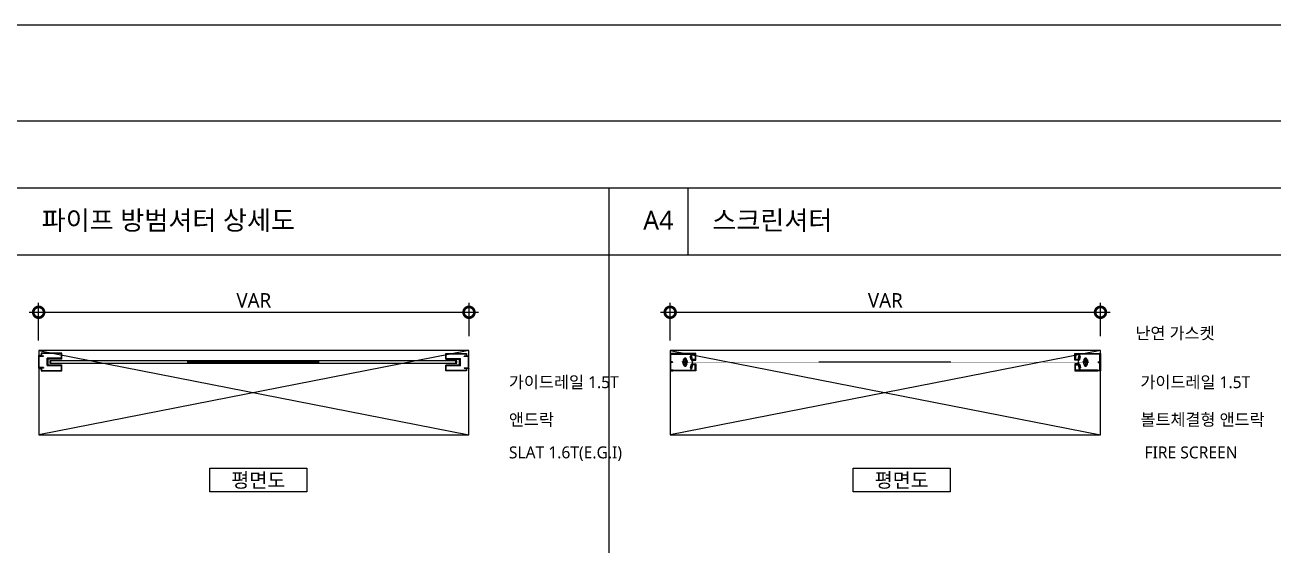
# Model space of a CAD drawing. Extents: x 4650 to 80882, y 2100 to 57300.
# Drawn here: x 33151 to 59209, y 46440 to 57300 of the extents above; entities that cross this region are included whole.
import ezdxf
from ezdxf.enums import TextEntityAlignment as Align

# ---------------------------------------------------------------- set-up
doc = ezdxf.new("R2010")
doc.units = 0
doc.header["$LTSCALE"] = 200
doc.header["$MEASUREMENT"] = 0
doc.header["$PDMODE"] = 2
for name, pattern in [('CENTER2', [1.125, 0.75, -0.125, 0.125, -0.125]), ('HIDDEN', [2, 1, -1]), ('PHANTOM', [2.5, 1.25, -0.25, 0.25, -0.25, 0.25, -0.25])]:
    doc.linetypes.add(name, pattern=pattern)
doc.layers.get('0').update_dxf_attribs({"linetype": 'CONTINUOUS'})
doc.layers.get('DEFPOINTS').update_dxf_attribs({"color": 137, "linetype": 'CONTINUOUS'})
for name, color, linetype in [('A-SYM-LEAD', 7, 'CONTINUOUS'), ('DIM', 7, 'CONTINUOUS'), ('ITXT', 3, 'CONTINUOUS'), ('slat 상', 2, 'PHANTOM'), ('SYM-LEAD', 6, 'CONTINUOUS'), ('TEX', 3, 'CONTINUOUS'), ('TEXT', 3, 'CONTINUOUS'), ('TEXT-NOTE', 6, 'CONTINUOUS'), ('받침롤러', 2, 'CONTINUOUS'), ('힌지 미미', 1, 'CONTINUOUS')]:
    doc.layers.add(name, color=color, linetype=linetype)
doc.styles.add('$0$스타일1', font='malgun.ttf')
doc.styles.add('스타일1', font='malgun.ttf')
doc.dimstyles.new('CJA', dxfattribs={"dimscale": 300, "dimtxt": 2.7, "dimasz": 1, "dimexe": 2, "dimexo": 3, "dimgap": 1, "dimtad": 1, "dimdec": 0, "dimzin": 1, "dimdsep": 46, "dimlunit": 6, "dimtxsty": '$0$스타일1', "dimblk": 'CJDOT', "dimcen": 0.09, "dimdle": 1, "dimclrd": 256, "dimclre": 256, "dimclrt": 3, "dimadec": 0, "dimazin": 0, "dimtfac": 1, "dimtdec": 0, "dimtix": 1, "dimtmove": 2, "dimatfit": 3, "dimldrblk": 'CJDOT', "dimfxl": 1, "dimtolj": 1, "dimtzin": 1, "dimarcsym": 0})
pattern_1 = [(315, (-9221.1902, 295063.9316), (-0.643467171, -0.643467171), [])]
pattern_2 = [(45, (-9221.1902, -194544.9698), (-0.643467171, 0.643467171), [])]

# ---------------------------------------------------------------- blocks, each defined once
blk = doc.blocks.new('_DotSmall')
at = {"color": 0, "linetype": 'ByBlock', "const_width": 0.5}
blk.add_lwpolyline([(-0.0625, 0, 1), (0.0625, 0, 1)], format="xyb", close=True, dxfattribs=at)
blk = doc.blocks.new('*D133')
at = {"layer": 'DEFPOINTS', "color": 0, "transparency": 16777216}
for p in [(55606, 51300), (46622, 50413), (55606, 50500)]:
    blk.add_point(p, dxfattribs=at)
at = {"layer": 'DIM', "color": 7, "lineweight": -2, "transparency": 16777216}
for p, q in [((46622, 50713), (46622, 51500)), ((55606, 50800), (55606, 51500)), ((46422, 51300), (55806, 51300))]:
    blk.add_line(p, q, dxfattribs=at)
at = {"layer": 'DIM', "color": 7, "lineweight": -2, "transparency": 16777216, "xscale": 450, "yscale": 450, "zscale": 450, "rotation": 180}
blk.add_blockref('_DotSmall', (46622, 51300), dxfattribs=at)
at = {"layer": 'DIM', "color": 7, "lineweight": -2, "transparency": 16777216, "xscale": 450, "yscale": 450, "zscale": 450}
blk.add_blockref('_DotSmall', (55606, 51300), dxfattribs=at)
at = {"layer": 'DIM', "color": 3, "transparency": 16777216, "insert": (51114, 51550), "char_height": 300, "attachment_point": 5, "style": '스타일1'}
blk.add_mtext('\\A1;VAR', dxfattribs=at)
blk = doc.blocks.new('CJDOT')
blk.add_line((-2, 0), (2, 0))
at = {"const_width": 0.5}
blk.add_lwpolyline([(-0.25, 0, 1), (0.25, 0, 1)], format="xyb", close=True, dxfattribs=at)
blk = doc.blocks.new('*D145')
at = {"layer": 'DEFPOINTS', "color": 0, "transparency": 16777216}
for p in [(42422, 51300), (33437, 50413), (42422, 50500)]:
    blk.add_point(p, dxfattribs=at)
at = {"layer": 'DIM', "color": 7, "lineweight": -2, "transparency": 16777216}
for p, q in [((33437, 50713), (33437, 51500)), ((42422, 50800), (42422, 51500)), ((33237, 51300), (42622, 51300))]:
    blk.add_line(p, q, dxfattribs=at)
at = {"layer": 'DIM', "color": 7, "lineweight": -2, "transparency": 16777216, "xscale": 450, "yscale": 450, "zscale": 450, "rotation": 180}
blk.add_blockref('_DotSmall', (33437, 51300), dxfattribs=at)
at = {"layer": 'DIM', "color": 7, "lineweight": -2, "transparency": 16777216, "xscale": 450, "yscale": 450, "zscale": 450}
blk.add_blockref('_DotSmall', (42422, 51300), dxfattribs=at)
at = {"layer": 'DIM', "color": 3, "transparency": 16777216, "insert": (37929, 51550), "char_height": 300, "attachment_point": 5, "style": '스타일1'}
blk.add_mtext('\\A1;VAR', dxfattribs=at)
blk = doc.blocks.new('room-1')
at = {"layer": 'TEXT-NOTE', "color": 6}
for p, q in [((0, 5), (20.29, 5)), ((0, 0), (0, 5)), ((20.29, 5), (20.29, 0)), ((20.29, 0), (0, 0))]:
    blk.add_line(p, q, dxfattribs=at)
at = {"layer": 'TEXT-NOTE', "color": 3, "style": '스타일1'}
blk.add_attdef('실명', text='', height=3, dxfattribs=at).set_placement((10.15, 2.59), align=Align.MIDDLE)

msp = doc.modelspace()

# ---------------------------------------------------------------- hatches: boundary and pattern name
at = {"layer": 'ITXT'}
h = msp.add_hatch(dxfattribs=at)
h.set_pattern_fill('ANSI31', color=256, scale=7.28, angle=180, style=0)
h.set_pattern_definition(pattern_2)
h.paths.add_polyline_path([(46955.9, 50305.7), (46961.9, 50305.7), (46969.2, 50305.7), (46969.2, 50301.8, 0.1072162)])
h.paths.add_polyline_path([(46969.2, 50273.3), (46969.2, 50269.3), (46961.9, 50269.3), (46955.9, 50269.3, 0.1072162)])
h.paths.add_polyline_path([(46925.5, 50269.3), (46919.5, 50269.3, 0.1072162), (46932.8, 50273.3, 0.1072162), (46946.1, 50269.3), (46940.1, 50269.3)])
h.paths.add_polyline_path([(46932.8, 50301.8, 0.1072162), (46919.5, 50305.7), (46925.5, 50305.7), (46940.1, 50305.7), (46946.1, 50305.7, 0.1072162)])
h.paths.add_polyline_path([(46909.7, 50305.7, 0.1072162), (46896.4, 50301.8), (46896.4, 50305.7)])
h.paths.add_polyline_path([(46896.4, 50273.3, 0.1072162), (46909.7, 50269.3), (46903.7, 50269.3), (46896.4, 50269.3)])
h = msp.add_hatch(dxfattribs=at)
h.set_pattern_fill('ANSI31', color=256, scale=7.28, angle=180, style=0)
h.set_pattern_definition(pattern_2)
h.paths.add_polyline_path([(55272.6, 50305.7), (55266.6, 50305.7), (55259.3, 50305.7), (55259.3, 50301.8, -0.1072162)])
h.paths.add_polyline_path([(55259.3, 50273.3), (55259.3, 50269.3), (55266.6, 50269.3), (55272.6, 50269.3, -0.1072162)])
h.paths.add_polyline_path([(55303, 50269.3), (55309, 50269.3, -0.1072162), (55295.7, 50273.3, -0.1072162), (55282.4, 50269.3), (55288.4, 50269.3)])
h.paths.add_polyline_path([(55295.7, 50301.8, -0.1072162), (55309, 50305.7), (55303, 50305.7), (55288.4, 50305.7), (55282.4, 50305.7, -0.1072162)])
h.paths.add_polyline_path([(55318.8, 50305.7, -0.1072162), (55332.1, 50301.8), (55332.1, 50305.7)])
h.paths.add_polyline_path([(55332.1, 50273.3, -0.1072162), (55318.8, 50269.3), (55324.8, 50269.3), (55332.1, 50269.3)])
h = msp.add_hatch(dxfattribs=at)
h.set_pattern_fill('ANSI31', color=256, scale=7.28, angle=180, style=0)
h.set_pattern_definition(pattern_1)
h.paths.add_polyline_path([(46955.9, 50213.3), (46961.9, 50213.3), (46969.2, 50213.3), (46969.2, 50217.2, -0.1072162)])
h.paths.add_polyline_path([(46969.2, 50245.7), (46969.2, 50249.7), (46961.9, 50249.7), (46955.9, 50249.7, -0.1072162)])
h.paths.add_polyline_path([(46925.5, 50249.7), (46919.5, 50249.7, -0.1072162), (46932.8, 50245.7, -0.1072162), (46946.1, 50249.7), (46940.1, 50249.7)])
h.paths.add_polyline_path([(46932.8, 50217.2, -0.1072162), (46919.5, 50213.3), (46925.5, 50213.3), (46940.1, 50213.3), (46946.1, 50213.3, -0.1072162)])
h.paths.add_polyline_path([(46909.7, 50213.3, -0.1072162), (46896.4, 50217.2), (46896.4, 50213.3)])
h.paths.add_polyline_path([(46896.4, 50245.7, -0.1072162), (46909.7, 50249.7), (46903.7, 50249.7), (46896.4, 50249.7)])
h = msp.add_hatch(dxfattribs=at)
h.set_pattern_fill('ANSI31', color=256, scale=7.28, angle=180, style=0)
h.set_pattern_definition(pattern_1)
h.paths.add_polyline_path([(55272.6, 50213.3), (55266.6, 50213.3), (55259.3, 50213.3), (55259.3, 50217.2, 0.1072162)])
h.paths.add_polyline_path([(55259.3, 50245.7), (55259.3, 50249.7), (55266.6, 50249.7), (55272.6, 50249.7, 0.1072162)])
h.paths.add_polyline_path([(55303, 50249.7), (55309, 50249.7, 0.1072162), (55295.7, 50245.7, 0.1072162), (55282.4, 50249.7), (55288.4, 50249.7)])
h.paths.add_polyline_path([(55295.7, 50217.2, 0.1072162), (55309, 50213.3), (55303, 50213.3), (55288.4, 50213.3), (55282.4, 50213.3, 0.1072162)])
h.paths.add_polyline_path([(55318.8, 50213.3, 0.1072162), (55332.1, 50217.2), (55332.1, 50213.3)])
h.paths.add_polyline_path([(55332.1, 50245.7, 0.1072162), (55318.8, 50249.7), (55324.8, 50249.7), (55332.1, 50249.7)])

# ---------------------------------------------------------------- linework, layer by layer
for p, q in [((45350, 30300), (45350, 53900)), ((33438.3, 50388.7), (33438.3, 50396)), ((33486.9, 50396), (33438.3, 50396)), ((33438.3, 50388.7), (33438.3, 50396)), ((33494.2, 50388.7), (33438.3, 50388.7)), ((33923.9, 50444.6), (33486.9, 50444.6)), ((33486.9, 50444.6), (33486.9, 50396)), ((33916.6, 50437.3), (33494.2, 50437.3)), ((33494.2, 50437.3), (33494.2, 50388.7)), ((33916.6, 50330.5), (33625.3, 50330.5)), ((33923.9, 50323.2), (33632.6, 50323.2)), ((33632.6, 50201.8), (33632.6, 50323.2)), ((33916.6, 50330.5), (33916.6, 50437.3)), ((33923.9, 50323.2), (33923.9, 50444.6)), ((41935.1, 50320.3), (41935.1, 50441.7)), ((41935.1, 50441.7), (42372.1, 50441.7)), ((41935.1, 50320.3), (42226.5, 50320.3)), ((41942.4, 50327.6), (41942.4, 50434.4)), ((41942.4, 50434.4), (42364.8, 50434.4)), ((41942.4, 50327.6), (42233.7, 50327.6)), ((42226.5, 50198.9), (42226.5, 50320.3)), ((42364.8, 50434.4), (42364.8, 50385.9)), ((42364.8, 50385.9), (42420.7, 50385.9)), ((42372.1, 50441.7), (42372.1, 50393.1)), ((42372.1, 50393.1), (42420.7, 50393.1)), ((42420.7, 50385.9), (42420.7, 50393.1)), ((42420.7, 50385.9), (42420.7, 50393.1)), ((33438.3, 50136.2), (33438.3, 50129)), ((33438.3, 50136.2), (33494.2, 50136.2)), ((33438.3, 50136.2), (33438.3, 50129)), ((33438.3, 50129), (33486.9, 50129)), ((33486.9, 50129), (33486.9, 50080.4)), ((33486.9, 50080.4), (33923.9, 50080.4)), ((33494.2, 50136.2), (33494.2, 50087.7)), ((33494.2, 50087.7), (33916.6, 50087.7)), ((33632.6, 50201.8), (33923.9, 50201.8)), ((33916.6, 50087.7), (33916.6, 50194.5)), ((33923.9, 50080.4), (33923.9, 50201.8)), ((42226.5, 50198.9), (41935.1, 50198.9)), ((41935.1, 50077.5), (41935.1, 50198.9)), ((42372.1, 50077.5), (41935.1, 50077.5)), ((41942.4, 50084.8), (41942.4, 50191.6)), ((42364.8, 50084.8), (41942.4, 50084.8)), ((42420.7, 50133.4), (42364.8, 50133.4)), ((42364.8, 50133.4), (42364.8, 50084.8)), ((42420.7, 50126.1), (42372.1, 50126.1)), ((42372.1, 50126.1), (42372.1, 50077.5)), ((42420.7, 50133.4), (42420.7, 50126.1)), ((42420.7, 50133.4), (42420.7, 50126.1))]:
    msp.add_line(p, q)
at = {"color": 1, "linetype": 'ByBlock'}
for p, q in [((42421.5, 50500), (33437.4, 48742.1)), ((33437.4, 50500), (42421.5, 48742.1)), ((55606.3, 50500), (46622.2, 48742.1)), ((46622.2, 50500), (55606.3, 48742.1))]:
    msp.add_line(p, q, dxfattribs=at)
at = {"color": 1}
for p, q in [((33535.4, 50381), (33535.4, 50388.7)), ((33916.6, 50338.9), (33617.5, 50338.9)), ((33617.5, 50187.5), (33617.5, 50338.9)), ((33916.6, 50330.5), (33625.3, 50330.5)), ((33625.3, 50194.5), (33625.3, 50330.5)), ((41942.4, 50336.1), (42241.5, 50336.1)), ((41942.4, 50327.6), (42233.7, 50327.6)), ((42233.7, 50191.6), (42233.7, 50327.6)), ((42241.5, 50184.6), (42241.5, 50336.1)), ((42323.6, 50378.1), (42323.6, 50385.9)), ((46637.2, 50266.8), (46637.2, 50426.4)), ((46637.2, 50426.4), (47141, 50426.4)), ((47067.1, 50402.2), (47059.5, 50400.5)), ((47059.5, 50400.5), (47079.6, 50305.6)), ((47085.9, 50313.4), (47067.1, 50402.2)), ((47093, 50305.6), (47079.6, 50305.6)), ((47141, 50313.4), (47085.9, 50313.4)), ((47141, 50426.4), (47141, 50357.6)), ((47141, 50357.6), (47141, 50313.4)), ((55591.2, 50426.4), (55087.5, 50426.4)), ((55087.5, 50426.4), (55087.5, 50357.6)), ((55087.5, 50357.6), (55087.5, 50313.4)), ((55087.5, 50313.4), (55142.6, 50313.4)), ((55135.5, 50305.6), (55148.9, 50305.6)), ((55142.6, 50313.4), (55161.4, 50402.2)), ((55169, 50400.5), (55148.9, 50305.6)), ((55161.4, 50402.2), (55169, 50400.5)), ((55591.2, 50266.8), (55591.2, 50426.4)), ((33535.4, 50144), (33535.4, 50136.2)), ((33617.5, 50187.5), (33916.6, 50187.5)), ((33625.3, 50194.5), (33916.6, 50194.5)), ((42233.7, 50191.6), (41942.4, 50191.6)), ((42241.5, 50184.6), (41942.4, 50184.6)), ((42323.6, 50141.1), (42323.6, 50133.4)), ((47059.5, 50118.4), (47079.6, 50213.4)), ((47093, 50213.4), (47079.6, 50213.4)), ((55135.5, 50213.4), (55148.9, 50213.4)), ((55169, 50118.4), (55148.9, 50213.4))]:
    msp.add_line(p, q, dxfattribs=at)
at = {"linetype": 'CENTER2'}
for p, q in [((46932.8, 50356.8), (46932.8, 50162.2)), ((55295.7, 50356.8), (55295.7, 50162.2))]:
    msp.add_line(p, q, dxfattribs=at)
for points in [[(33437.4, 48742.1), (42421.5, 48742.1), (42421.5, 50500), (33437.4, 50500)], [(46622.2, 48742.1), (55606.3, 48742.1), (55606.3, 50500), (46622.2, 50500)]]:
    msp.add_lwpolyline(points, close=True)
at = {"color": 1}
for points in [[(33535.4, 50136.2), (33535.4, 50136.2), (33438.3, 50136.2), (33438.3, 50388.7), (33535.4, 50388.7)], [(33535.4, 50144), (33446.1, 50144), (33446.1, 50381), (33535.4, 50381)], [(42323.6, 50133.4), (42323.6, 50133.4), (42420.7, 50133.4), (42420.7, 50385.9), (42323.6, 50385.9)], [(42323.6, 50141.1), (42412.9, 50141.1), (42412.9, 50378.1), (42323.6, 50378.1)], [(46685.8, 50092.5), (46685.8, 50092.5), (46637.2, 50092.5), (46637.2, 50252.2)], [(46685.8, 50092.5), (47141, 50092.5), (47141, 50205.6), (47085.9, 50205.6), (47067.1, 50116.8), (47059.5, 50118.4)], [(55542.7, 50092.5), (55087.5, 50092.5), (55087.5, 50205.6), (55142.6, 50205.6), (55161.4, 50116.8), (55169, 50118.4)], [(55542.7, 50092.5), (55542.7, 50092.5), (55591.2, 50092.5), (55591.2, 50252.2)]]:
    msp.add_lwpolyline(points, dxfattribs=at)
for points in [[(47072.1, 50315.2, -1), (47056.9, 50311.9), (47042.8, 50378.4), (47050.4, 50380), (47058, 50381.6), (47072.1, 50315.2)], [(55156.4, 50315.2, 1), (55171.6, 50311.9), (55185.7, 50378.4), (55178.1, 50380), (55170.5, 50381.6), (55156.4, 50315.2)], [(47072.1, 50203.8, 1), (47056.9, 50207), (47042.8, 50140.6), (47050.4, 50139), (47058, 50137.4), (47072.1, 50203.8)], [(55156.4, 50203.8, -1), (55171.6, 50207), (55185.7, 50140.6), (55178.1, 50139), (55170.5, 50137.4), (55156.4, 50203.8)]]:
    msp.add_lwpolyline(points, format="xyb", dxfattribs=at)
at = {"color": 1, "linetype": 'HIDDEN', "ltscale": 3}
for points in [[(47050.4, 50380), (47064.5, 50313.6)], [(55178.1, 50380), (55164, 50313.6)], [(47050.4, 50139), (47064.5, 50205.4)], [(55178.1, 50139), (55164, 50205.4)]]:
    msp.add_lwpolyline(points, dxfattribs=at)
at = {"color": 1}
for points in [[(47052.4, 50409.2), (47057.1, 50410.2), (47086.7, 50271), (47081.9, 50270)], [(55176.1, 50409.2), (55171.4, 50410.2), (55141.8, 50271), (55146.6, 50270)], [(47052.4, 50109.8), (47057.1, 50108.8), (47086.7, 50248), (47081.9, 50249)], [(55176.1, 50109.8), (55171.4, 50108.8), (55141.8, 50248), (55146.6, 50249)]]:
    msp.add_lwpolyline(points, close=True, dxfattribs=at)
at = {"layer": 'A-SYM-LEAD'}
for points in [[(41754.1, 50214, 0, 100, 0), (41754.1, 49914.8, 0, 0, 0), (41754.1, 48329.1, 0, 0, 0), (43192.2, 48329.1, 0, 0, 0)], [(42167, 50236.2, 0, 100, 0), (42303.2, 49969.8, 0, 0, 0), (42792.2, 49013.9, 0, 0, 0), (43192.2, 49013.9, 0, 0, 0)], [(42323.6, 50118.8, 0, 100, 0), (42563.7, 49953.3, 0, 0, 0), (42792.2, 49795.8, 0, 0, 0), (43192.2, 49795.8, 0, 0, 0)]]:
    msp.add_lwpolyline(points, format="xyseb", dxfattribs=at)
at = {"layer": 'DIM'}
for p, q in [((39295, 50261.9), (36539.9, 50261.9)), ((52479.8, 50261.9), (49724.7, 50261.9))]:
    msp.add_line(p, q, dxfattribs=at)
at = {"layer": 'DIM', "color": 3}
for p, q in [((46622.2, 50259.5), (46670.7, 50259.5)), ((46670.7, 50266.8), (46629.5, 50266.8)), ((46670.7, 50252.2), (46629.5, 50252.2)), ((46670.7, 50259.5), (46670.7, 50266.8)), ((46670.7, 50259.5), (46670.7, 50252.2)), ((55557.8, 50259.5), (55557.8, 50266.8)), ((55557.8, 50266.8), (55599, 50266.8)), ((55606.3, 50259.5), (55557.8, 50259.5)), ((55557.8, 50259.5), (55557.8, 50252.2)), ((55557.8, 50252.2), (55599, 50252.2))]:
    msp.add_line(p, q, dxfattribs=at)
for points in [[(47156.1, 50357.6), (47156.1, 50441.5), (46622.2, 50441.5), (46622.2, 50077.5), (46678, 50077.5)], [(46629.5, 50266.8), (46629.5, 50434.2), (47148.8, 50434.2), (47148.8, 50357.6), (47148.8, 50305.6), (47093, 50305.6), (47093, 50298.3), (47156.1, 50298.3), (47156.1, 50357.6)], [(55072.4, 50357.6), (55072.4, 50441.5), (55606.3, 50441.5), (55606.3, 50077.5), (55550.5, 50077.5)], [(55599, 50266.8), (55599, 50434.2), (55079.7, 50434.2), (55079.7, 50357.6), (55079.7, 50305.6), (55135.5, 50305.6), (55135.5, 50298.3), (55072.4, 50298.3), (55072.4, 50357.6)], [(46678, 50084.8), (46629.5, 50084.8), (46629.5, 50252.2)], [(47093, 50213.4), (47093, 50220.7), (47156.1, 50220.7), (47156.1, 50077.5), (46678, 50077.5)], [(46678, 50084.8), (47148.8, 50084.8), (47148.8, 50213.4), (47093, 50213.4)], [(55135.5, 50213.4), (55135.5, 50220.7), (55072.4, 50220.7), (55072.4, 50077.5), (55550.5, 50077.5)], [(55550.5, 50084.8), (55079.7, 50084.8), (55079.7, 50213.4), (55135.5, 50213.4)], [(55550.5, 50084.8), (55599, 50084.8), (55599, 50252.2)]]:
    msp.add_lwpolyline(points, dxfattribs=at)
at = {"layer": 'ITXT'}
for p, q in [((46896.4, 50305.7), (46896.4, 50276.6)), ((46896.4, 50305.7), (46925.5, 50305.7)), ((46898.6, 50305.7), (46898.6, 50307.2)), ((46900.8, 50309.3), (46900.8, 50310.8)), ((46964.8, 50309.3), (46900.8, 50309.3)), ((46962.7, 50313), (46903, 50313)), ((46940.1, 50305.7), (46925.5, 50305.7)), ((46932.8, 50273.3), (46932.8, 50301.8)), ((46961.9, 50305.7), (46940.1, 50305.7)), ((46961.9, 50305.7), (46969.2, 50305.7)), ((46964.8, 50309.3), (46964.8, 50310.8)), ((46967, 50305.7), (46967, 50307.2)), ((46969.2, 50298.4), (46969.2, 50305.7)), ((46969.2, 50298.4), (46969.2, 50276.6)), ((55259.3, 50298.4), (55259.3, 50305.7)), ((55266.6, 50305.7), (55259.3, 50305.7)), ((55259.3, 50298.4), (55259.3, 50276.6)), ((55261.5, 50305.7), (55261.5, 50307.2)), ((55263.6, 50309.3), (55263.6, 50310.8)), ((55263.6, 50309.3), (55327.7, 50309.3)), ((55265.8, 50313), (55325.5, 50313)), ((55266.6, 50305.7), (55288.4, 50305.7)), ((55288.4, 50305.7), (55303, 50305.7)), ((55295.7, 50273.3), (55295.7, 50301.8)), ((55332.1, 50305.7), (55303, 50305.7)), ((55327.7, 50309.3), (55327.7, 50310.8)), ((55329.9, 50305.7), (55329.9, 50307.2)), ((55332.1, 50305.7), (55332.1, 50276.6)), ((46881.8, 50269.3), (46925.5, 50269.3)), ((46881.8, 50262), (46881.8, 50269.3)), ((46881.8, 50262), (46983.8, 50262)), ((46881.8, 50262), (46983.8, 50262)), ((46881.8, 50256.9), (46881.8, 50249.7)), ((46983.8, 50256.9), (46881.8, 50256.9)), ((46881.8, 50249.7), (46925.5, 50249.7)), ((46896.4, 50276.6), (46896.4, 50269.3)), ((46903.7, 50269.3), (46896.4, 50269.3)), ((46903.7, 50249.7), (46896.4, 50249.7)), ((46896.4, 50242.4), (46896.4, 50249.7)), ((46896.4, 50213.3), (46896.4, 50242.4)), ((46896.4, 50213.3), (46925.5, 50213.3)), ((46898.6, 50213.3), (46898.6, 50211.8)), ((46964.8, 50209.6), (46900.8, 50209.6)), ((46900.8, 50209.6), (46900.8, 50208.2)), ((46962.7, 50206), (46903, 50206)), ((46940.1, 50269.3), (46925.5, 50269.3)), ((46940.1, 50249.7), (46925.5, 50249.7)), ((46940.1, 50213.3), (46925.5, 50213.3)), ((46932.8, 50245.7), (46932.8, 50217.2)), ((46983.8, 50269.3), (46940.1, 50269.3)), ((46983.8, 50249.7), (46940.1, 50249.7)), ((46961.9, 50213.3), (46940.1, 50213.3)), ((46961.9, 50269.3), (46969.2, 50269.3)), ((46961.9, 50249.7), (46969.2, 50249.7)), ((46961.9, 50213.3), (46969.2, 50213.3)), ((46964.8, 50209.6), (46964.8, 50208.2)), ((46967, 50213.3), (46967, 50211.8)), ((46969.2, 50276.6), (46969.2, 50269.3)), ((46969.2, 50242.4), (46969.2, 50249.7)), ((46969.2, 50220.5), (46969.2, 50242.4)), ((46969.2, 50220.5), (46969.2, 50213.3)), ((46983.7, 50262), (46983.7, 50269.3)), ((46983.7, 50256.9), (46983.7, 50249.7)), ((55244.7, 50269.3), (55288.4, 50269.3)), ((55346.6, 50262), (55244.7, 50262)), ((55346.6, 50262), (55244.7, 50262)), ((55244.7, 50256.9), (55346.6, 50256.9)), ((55244.7, 50249.7), (55288.4, 50249.7)), ((55244.8, 50262), (55244.8, 50269.3)), ((55244.8, 50256.9), (55244.8, 50249.7)), ((55259.3, 50276.6), (55259.3, 50269.3)), ((55266.6, 50269.3), (55259.3, 50269.3)), ((55266.6, 50249.7), (55259.3, 50249.7)), ((55259.3, 50242.4), (55259.3, 50249.7)), ((55259.3, 50220.5), (55259.3, 50242.4)), ((55259.3, 50220.5), (55259.3, 50213.3)), ((55266.6, 50213.3), (55259.3, 50213.3)), ((55261.5, 50213.3), (55261.5, 50211.8)), ((55263.6, 50209.6), (55327.7, 50209.6)), ((55263.6, 50209.6), (55263.6, 50208.2)), ((55265.8, 50206), (55325.5, 50206)), ((55266.6, 50213.3), (55288.4, 50213.3)), ((55288.4, 50269.3), (55303, 50269.3)), ((55288.4, 50249.7), (55303, 50249.7)), ((55288.4, 50213.3), (55303, 50213.3)), ((55295.7, 50245.7), (55295.7, 50217.2)), ((55346.6, 50269.3), (55303, 50269.3)), ((55346.6, 50249.7), (55303, 50249.7)), ((55332.1, 50213.3), (55303, 50213.3)), ((55324.8, 50269.3), (55332.1, 50269.3)), ((55324.8, 50249.7), (55332.1, 50249.7)), ((55327.7, 50209.6), (55327.7, 50208.2)), ((55329.9, 50213.3), (55329.9, 50211.8)), ((55332.1, 50276.6), (55332.1, 50269.3)), ((55332.1, 50242.4), (55332.1, 50249.7)), ((55332.1, 50213.3), (55332.1, 50242.4)), ((55346.6, 50262), (55346.6, 50269.3)), ((55346.6, 50256.9), (55346.6, 50249.7))]:
    msp.add_line(p, q, dxfattribs=at)
for centre, radius, start, end in [((46912.2, 50273.1), 32.7, 85.71895, 118.75967), ((46900.8, 50307.2), 2.18, 90, 180), ((46903, 50310.8), 2.18, 90, 180), ((46932.8, 50313), 29.1, 0, 180), ((46917.1, 50273.1), 32.7, 61.24033, 94.28105), ((46948.6, 50273.1), 32.7, 85.71895, 118.75967), ((46953.5, 50273.1), 32.7, 61.24033, 94.28105), ((46962.7, 50310.8), 2.18, 0, 90), ((46964.8, 50307.2), 2.18, 0, 90), ((55275, 50273.1), 32.7, 85.71895, 118.75967), ((55263.6, 50307.2), 2.18, 90, 180), ((55265.8, 50310.8), 2.18, 90, 180), ((55295.7, 50313), 29.1, 0, 180), ((55279.9, 50273.1), 32.7, 61.24033, 94.28105), ((55311.4, 50273.1), 32.7, 85.71895, 118.75967), ((55316.3, 50273.1), 32.7, 61.24033, 94.28105), ((55325.5, 50310.8), 2.18, 0, 90), ((55327.7, 50307.2), 2.18, 0, 90), ((46912.2, 50302), 32.7, 241.24033, 274.28105), ((46912.2, 50217), 32.7, 85.71895, 118.75967), ((46912.2, 50245.9), 32.7, 241.24033, 274.28105), ((46900.8, 50211.8), 2.18, 180, 270), ((46903, 50208.2), 2.18, 180, 270), ((46932.8, 50206), 29.1, 180, 0), ((46917.1, 50302), 32.7, 265.71895, 298.75967), ((46917.1, 50217), 32.7, 61.24033, 94.28105), ((46917.1, 50245.9), 32.7, 265.71895, 298.75967), ((46948.6, 50302), 32.7, 241.24033, 274.28105), ((46948.6, 50217), 32.7, 85.71895, 118.75967), ((46948.6, 50245.9), 32.7, 241.24033, 274.28105), ((46953.5, 50302), 32.7, 265.71895, 298.75967), ((46953.5, 50217), 32.7, 61.24033, 94.28105), ((46953.5, 50245.9), 32.7, 265.71895, 298.75967), ((46962.7, 50208.2), 2.18, 270, 0), ((46964.8, 50211.8), 2.18, 270, 0), ((55275, 50302), 32.7, 241.24033, 274.28105), ((55275, 50217), 32.7, 85.71895, 118.75967), ((55275, 50245.9), 32.7, 241.24033, 274.28105), ((55263.6, 50211.8), 2.18, 180, 270), ((55265.8, 50208.2), 2.18, 180, 270), ((55295.7, 50206), 29.1, 180, 0), ((55279.9, 50302), 32.7, 265.71895, 298.75967), ((55279.9, 50217), 32.7, 61.24033, 94.28105), ((55279.9, 50245.9), 32.7, 265.71895, 298.75967), ((55311.4, 50302), 32.7, 241.24033, 274.28105), ((55311.4, 50217), 32.7, 85.71895, 118.75967), ((55311.4, 50245.9), 32.7, 241.24033, 274.28105), ((55316.3, 50302), 32.7, 265.71895, 298.75967), ((55316.3, 50217), 32.7, 61.24033, 94.28105), ((55316.3, 50245.9), 32.7, 265.71895, 298.75967), ((55325.5, 50208.2), 2.18, 270, 0), ((55327.7, 50211.8), 2.18, 270, 0)]:
    msp.add_arc(centre, radius, start, end, dxfattribs=at)
at = {"layer": 'slat 상', "linetype": 'ByBlock'}
msp.add_lwpolyline([(33687.5, 50237.7), (42147.5, 50237.7), (42147.5, 50285.6), (33687.5, 50285.6)], close=True, dxfattribs=at)
at = {"layer": 'SYM-LEAD'}
for points in [[(55164.1, 50375.3, 0, 100, 0), (55418.3, 50534.5, 0, 0, 0), (55872.6, 50818.9, 0, 0, 0), (56272.6, 50818.9, 0, 0, 0)], [(54938.9, 50214, 0, 100, 0), (54938.9, 49914.8, 0, 0, 0), (54938.9, 48329.1, 0, 0, 0), (56376.9, 48329.1, 0, 0, 0)], [(55351.7, 50236.2, 0, 100, 0), (55488, 49969.8, 0, 0, 0), (55976.9, 49013.9, 0, 0, 0), (56376.9, 49013.9, 0, 0, 0)], [(55508.4, 50118.8, 0, 100, 0), (55748.5, 49953.3, 0, 0, 0), (55976.9, 49795.8, 0, 0, 0), (56376.9, 49795.8, 0, 0, 0)]]:
    msp.add_lwpolyline(points, format="xyseb", dxfattribs=at)
at = {"layer": 'TEX', "color": 6}
msp.add_lwpolyline([(4650, 57300), (73350, 57300), (73350, 2100), (4650, 2100)], close=True, dxfattribs=at)
msp.add_lwpolyline([(4650, 55300), (73350, 55300)], dxfattribs=at)
at = {"layer": 'TEX', "color": 7}
for points in [[(4650, 53900), (73350, 53900)], [(47000, 52500), (47000, 53900)], [(4650, 52500), (73350, 52500)]]:
    msp.add_lwpolyline(points, dxfattribs=at)
at = {"layer": '받침롤러', "const_width": 3.4}
msp.add_lwpolyline([(55362.2, 50259.5), (46865.8, 50259.5)], dxfattribs=at)
at = {"layer": '힌지 미미'}
for points in [[(33687.5, 50285.6), (33668, 50285.6), (33668, 50236.2), (33687.5, 50236.2)], [(42167, 50285.6), (42147.5, 50285.6), (42147.5, 50236.2), (42167, 50236.2)]]:
    msp.add_lwpolyline(points, close=True, dxfattribs=at)

# ---------------------------------------------------------------- block references
at = {"layer": 'TEXT-NOTE'}
ref = msp.add_blockref('room-1', (37008.3, 47547.8), dxfattribs=dict(at, xscale=100, yscale=100, zscale=100))
ref.add_attrib('실명', '평면도', dxfattribs={"color": 3, "height": 300, "style": '스타일1'}).set_placement((38023, 47797.8), align=Align.MIDDLE)
ref = msp.add_blockref('room-1', (50441.5, 47547.8), dxfattribs=dict(at, xscale=100, yscale=100, zscale=100))
ref.add_attrib('실명', '평면도', dxfattribs={"color": 3, "height": 300, "style": '스타일1'}).set_placement((51456.3, 47797.8), align=Align.MIDDLE)

# ---------------------------------------------------------------- texts
at = {"layer": 'TEXT', "style": '스타일1'}
for s, height, p in [('파이프 방범셔터 상세도', 400, (33500, 53022.3)), ('스크린셔터', 400, (47500, 53022.3)), ('난연 가스켓', 250, (56335.1, 50739.2)), ('가이드레일 1.5T', 250, (43254.6, 49716.1)), ('가이드레일 1.5T', 250, (56439.4, 49716.1)), ('앤드락', 250, (43254.6, 48934.2)), ('볼트체결형 앤드락', 250, (56439.4, 48934.2)), ('SLAT 1.6T(E.G.I)', 250, (43254.6, 48249.4)), (' FIRE SCREEN ', 250, (56439.4, 48249.4))]:
    msp.add_text(s, height=height, dxfattribs=at).set_placement(p)
msp.add_text('A4', height=400, dxfattribs=at).set_placement((46373.9, 53022.3), align=Align.CENTER)

# ---------------------------------------------------------------- dimensions: what is measured, and where the dimension line sits
at = {"layer": 'DIM'}
for base, p1, p2, picture, middle in [((42421.5, 51300), (33437.4, 50413.2), (42421.5, 50500), '*D145', (37929.5, 51550)), ((55606.3, 51300), (46622.2, 50413.2), (55606.3, 50500), '*D133', (51114.2, 51550))]:
    dim = msp.add_linear_dim(base=base, p1=p1, p2=p2, text='VAR', dimstyle='CJA', override={"dimscale": 100, "dimtxt": 3, "dimasz": 4.5, "dimtxsty": '스타일1', "dimblk1": 'DotSmall', "dimblk2": 'DotSmall', "dimsah": 1, "dimdle": 2, "dimclrd": 7, "dimclre": 7}, dxfattribs=at)
    dim.commit()
    dim.dimension.update_dxf_attribs({"geometry": picture, "text_midpoint": middle})

doc.saveas('drawing.dxf')
